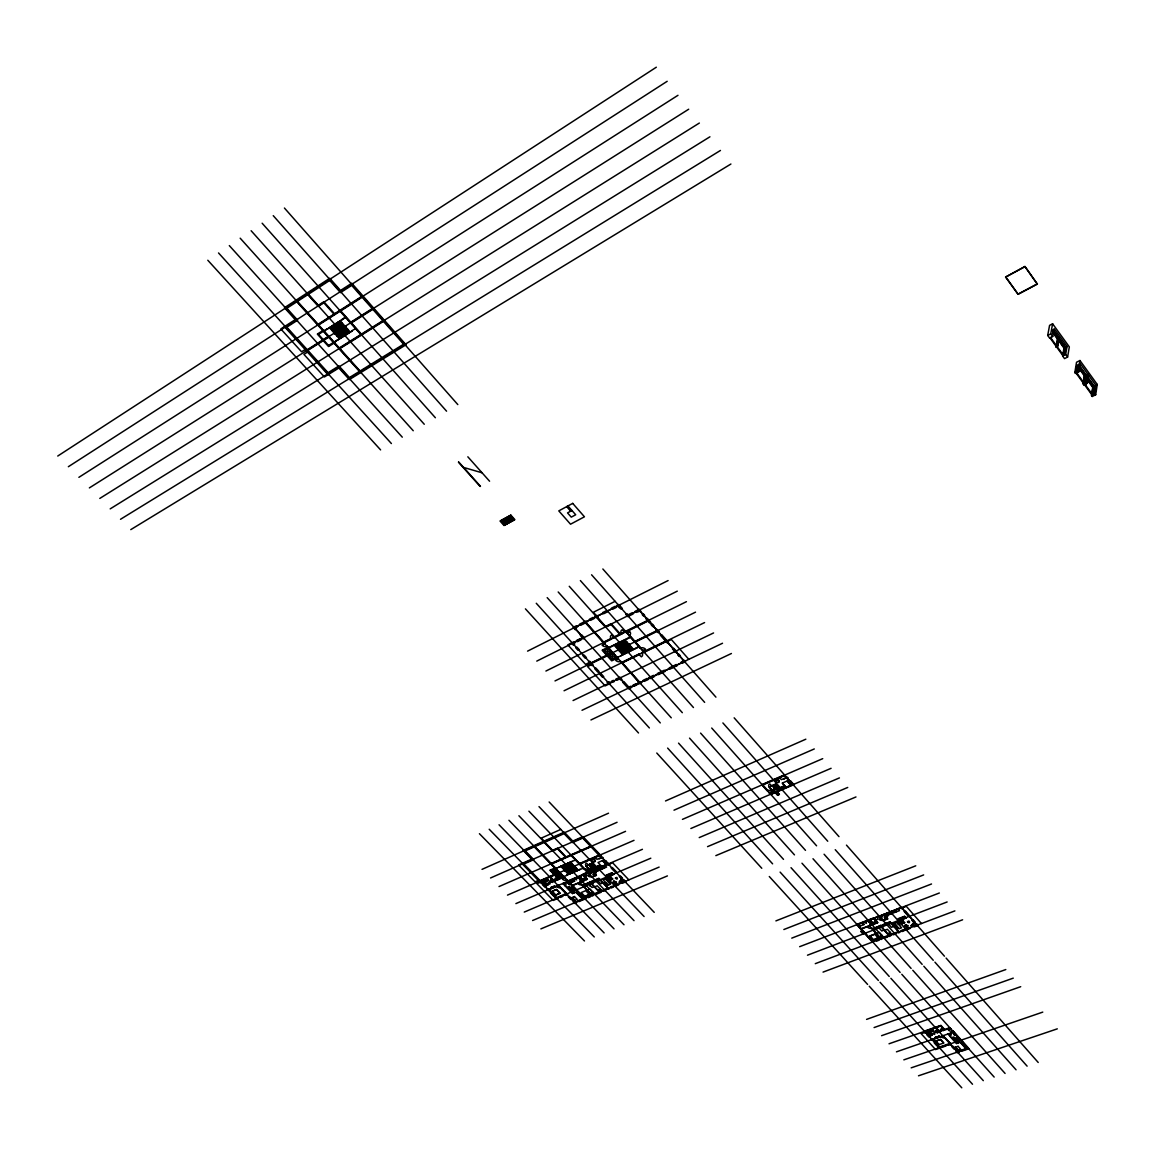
<?xml version="1.0" encoding="UTF-8"?>
<svg xmlns="http://www.w3.org/2000/svg" width="1155" height="1155" viewBox="0 0 1155 1155"><rect width="100%" height="100%" fill="white"/><g stroke="black" fill="none" stroke-linecap="round" stroke-linejoin="round"><path stroke-width="1.5" d="M572.317 890.577L569.198 887.257L567.856 888.137M605.249 883.099L606.62 883.445M893.898 924.26L894.735 923.755M897.55 927.147L896.063 926.772L896.886 926.18M898.532 923.278L897.883 923.639M554.689 873.989L555.266 868.935L551.397 870.61L554.689 873.989L558.544 872.328L555.266 868.935M558.89 878.334L559.482 873.296L555.627 874.956L558.89 878.334L562.759 876.674L559.482 873.296M582.293 898.864L575.811 892.165L572.505 893.58L572.765 891.429L574.151 892.873L571.104 892.136M607.328 654.51L608.079 648.489L603.791 650.597L607.328 654.51L611.616 652.416L608.079 648.489M611.861 659.548L612.626 653.542L608.339 655.636L611.861 659.548L616.149 657.455L612.626 653.542M592.472 892.873L592.616 891.79L590.811 893.566M599.012 865.528L598.723 867.723L597.323 866.25L599.012 865.528L600.412 866.986L597.323 866.25M599.835 889.754L599.979 888.671L598.175 890.462M1087.072 379.591L1092.745 387.416L1091.504 395.429L1092.255 396.454L1095.691 394.765L1094.94 393.725L1096.153 385.712L1088.602 375.26L1085.18 376.978L1083.91 384.947L1087.331 383.243L1088.602 375.26M1095.691 394.765L1097.25 384.456L1079.954 360.519L1076.532 362.251L1074.843 372.459L1075.507 373.383L1078.943 371.65L1080.243 363.709L1076.821 365.442L1075.507 373.383M1092.255 396.454L1093.843 386.16M1087.173 376.501L1094.449 386.564L1093.222 394.577L1094.175 386.189M1085.772 378.667L1084.762 385.048L1085.902 384.485L1086.407 381.294M1086.306 378.58L1085.325 384.774L1092.37 394.476M1086.884 376.126L1085.902 384.485M1087.331 383.243L1086.508 382.103L1087.779 374.119L1080.243 363.709M1083.91 384.947L1083.072 383.806L1084.357 375.837L1079.651 369.34M1084.516 382.565L1085.787 374.595L1084.646 375.158L1083.376 383.142L1084.79 382.955M1078.943 371.65L1078.265 370.741L1079.954 360.519M1067.581 357.068L1069.328 346.904L1052.609 323.79L1049.577 325.364L1047.7 335.441L1049.621 338.097L1052.681 336.509L1054.125 328.67L1067.047 346.543L1065.675 354.426L1067.581 357.068L1064.52 358.613L1062.614 355.985L1064.101 347.511L1065.242 346.919L1064.145 355.206L1065.516 347.309L1052.884 329.854L1065.199 347.135L1064.058 347.727M1057.489 346.63L1058.615 338.372L1056.349 347.222L1057.489 346.63L1058.904 338.762M1056.349 347.222L1057.446 339.166L1058.572 338.588M1056.377 346.659L1057.763 339.007M1056.666 347.049L1058.038 339.397M1052.681 336.509L1050.747 333.853L1052.609 323.79M783.09 786.367L782.628 788.75L781.228 787.176L783.09 786.367L784.49 787.941L781.228 787.176M1037.349 284.101L1024.918 266.473L1005.601 277.07L1018.118 294.308L1037.349 284.101L1024.918 266.473M1018.118 294.308L1005.659 276.81M881.597 936.344L881.871 935.276L879.764 937.037M889.74 933.269L890.014 932.186L887.892 933.962M947.923 1033.999L956.513 1043.543L957.105 1041.55L958.318 1042.907L955.286 1042.171M608.223 881.034L607.689 881.323M610.028 883.777L610.649 883.026M549.939 881.381L550.675 879.807M550.459 881.597L550.978 880.471M552.177 882.29L552.696 881.178M552.696 882.507L553.433 880.918M347.771 329.291L342.299 332.741M605.841 882.637L605.538 883.517M612.829 882.536L613.825 881.034M613.623 882.348L613.969 881.02M615.99 882.088L615.297 883.142L613.68 882.449M615.5 883.82L616.496 882.319M935.016 1031.805L936.012 1030.347L938.625 1031.328L937.687 1032.888M935.507 1032.007L936.214 1030.967M937.181 1032.686L937.889 1031.66M574.223 881.063L569.603 882.29M572.216 890.779L570.628 890.996M631.496 647.147L625.996 649.832M905.491 924.621L904.264 926.108L906.791 927.422L908.162 925.92M905.116 925.92L905.996 924.866M906.791 926.743L907.657 925.675M576.533 868.329L571.581 870.466M956.73 1040.857L954.925 1041.088L952.76 1037.58M895.832 924.982L895.082 925.733L896.396 925.862M606.909 879.922L606.505 880.096M57.75 456.037L656.329 67.207M68.347 466.721L667.186 81.298M317.452 324.685L361.544 296.561M78.887 477.333L677.985 95.302M340.711 310.897L362.15 297.239M322.794 330.633L317.928 333.708L329.146 346.168L334.012 343.107M323.848 330.734L324.743 330.677M345.287 317.12L344.97 317.842M318.52 334.373L323.386 331.283M324.555 330.46L327.298 328.727M342.01 319.386L344.782 317.625M324.136 331.066L345.59 317.452M332.12 329.882L336.654 327.009M337.448 326.504L342.443 323.342M305.165 349.517L301.571 351.784L280.809 328.944L295.232 319.646L284.448 307.721L329.738 278.283L340.537 290.468L351.755 283.249L406.026 344.768L349.359 379.591L338.891 367.997L324.44 376.963L303.924 354.383L307.519 352.116M307.259 349.734L322.649 340.003M323.256 339.613L328.107 336.553M350.788 322.216L372.228 308.659M89.368 487.901L688.698 109.22M307.836 350.384L323.241 340.653M323.848 340.277L328.699 337.202M351.38 322.88L372.82 309.338M336.971 336.105L341.519 333.246M333.882 341.909L334.777 341.851M355.336 328.395L354.715 328.785L355.639 328.727M328.554 345.504L333.42 342.443M334.661 341.721L337.404 339.989M352.044 330.648L354.917 329.002M334.17 342.226L352.246 330.864L337.534 340.119M361.399 334.127L382.839 320.7M99.806 498.426L699.352 123.051M339.296 348.983L383.431 321.364M110.187 508.879L709.935 136.795M858.728 924.505L858.512 925.4L859.984 925.906M120.51 519.288L720.46 150.453M130.775 529.625L730.913 164.024M894.244 923.942L895.443 924.563M462.982 467.255L482.083 472.799M1005.601 277.07L1024.86 266.733M571.97 510.51L567.538 512.892L571.263 517.137L575.695 514.769L567.957 505.948M1018.176 294.049L1037.407 283.827M1047.7 335.441L1050.747 333.853M1050.299 338.285L1051.151 337.303M863.622 924.52L862.366 923.105M1056.06 346.832L1057.2 346.24M1067.047 346.543L1064 348.088L1053.071 332.986M1062.716 355.394L1063.856 354.816M1062.614 355.985L1065.675 354.426M615.095 601.322L593.367 612.265L596.456 615.702M1074.843 372.459L1078.265 370.741M1076.359 373.484L1077.5 372.906L1078.813 364.966M576.547 625.707L573.169 627.396L575.248 629.706M579.565 624.191L585.83 621.044M589.425 619.239L593.093 617.391M594.782 616.539L597.077 615.398M602.564 612.641L606.26 610.778M611.428 608.18L615.254 606.26M616.929 605.422L618.791 604.484L622.372 608.512M527.575 651.131L668.095 580.561M577.125 626.342L617.506 606.072M577.572 626.847L575.421 627.93L576.461 629.085M580.59 625.331L586.856 622.184M590.45 620.379L594.118 618.546M595.807 617.694L598.102 616.539M603.589 613.781L607.285 611.933M612.453 609.335L616.279 607.415M617.954 606.577L621.116 609.133M1085.743 374.841L1084.603 375.418L1079.622 368.532M1084.357 375.837L1087.779 374.119M1083.072 383.806L1086.508 382.103M573.963 641.776L567.827 644.837L585.585 664.37L589.209 662.595M576.417 640.563L580.099 638.715M582.019 637.762L580.272 635.264M632.103 612.814L628.002 614.864L626.934 613.666M635.25 611.255L639.278 609.248L640.65 610.807M574.41 642.267L582.466 638.253M632.55 613.319L635.683 611.76M536.772 661.108L677.292 591.143M574.973 642.902L573.689 643.552L574.627 644.591M577.428 641.675L581.124 639.841M583.03 638.888L584.603 638.109L581.499 634.658M633.128 613.969L627.771 616.626L625.692 614.287M636.261 612.41L639.394 611.428M1097.25 384.456L1093.034 386.752L1091.807 394.75L1092.948 394.187M1094.132 386.434L1093.005 386.997L1086.999 378.71M1092.745 387.416L1096.153 385.712M1091.504 395.429L1094.94 393.725M603.069 642.425L610.894 638.556M613.753 637.156L621.361 633.388M624.234 631.973L647.421 620.524M624.379 632.131L621.736 633.806M545.911 671.041L686.431 601.668M611.399 639.134L604.195 642.685L604.946 643.797L602.102 645.197A3.566 2.642 21 0 0 606.967 646.338M614.258 637.719L621.866 633.965M624.754 632.536L625.765 632.03L626.66 633.027M626.385 631.727L647.926 621.101M626.833 632.954L629.186 635.597M626.905 633.041L629.793 631.612A3.581 2.685 20.6 0 1 629.287 635.409L629.1 635.51M607.227 646.338L618.243 659.029M607.631 647.493L602.737 649.904L612.309 660.53L617.203 658.148M603.242 650.453L608.136 648.056M608.613 647.609L630.197 637.011M608.873 647.897L630.442 637.286M616.568 647.161L621.13 644.923M621.924 644.533L626.948 642.065M591.172 662.826L606.664 655.246M607.285 654.943L612.164 652.546M634.976 641.386L656.516 630.832M555.006 680.93L695.527 612.15M591.678 663.389L607.169 655.809M607.79 655.506L612.67 653.109M635.481 641.949L657.022 631.41M591.216 664.818L587.592 666.579L605.148 685.897L610.807 683.183M620.639 652.445L625.202 650.222M617.189 657.152L618.055 657.137M638.773 646.627L620.812 655.795M611.818 659.981L616.698 657.585M617.449 657.426L639.018 646.916M618.17 658.942L607.155 646.251M640.332 648.128L640.621 647.984A3.566 2.657 20 0 1 645.486 649.254L642.599 650.655M618.517 658.899L615.673 660.285A3.552 2.628 20.5 0 0 620.524 661.425L620.784 661.411M640.404 648.2L642.945 650.611M638.758 654.105L621.838 662.32L620.697 661.324M641.631 652.719L643.407 651.853L642.498 650.828M644.028 651.55L665.569 641.097M564.059 690.762L704.579 622.574M621.722 663.172L639.249 654.668M642.137 653.282L666.074 641.66M667.576 641.343L671.358 639.509L688.813 659.332M609.811 682.071L608.324 681.739M611.486 681.262L613.421 680.338M615.745 679.212L619.903 677.22L621.736 679.241M573.068 700.551L713.573 632.94M612.482 682.374L614.417 681.436M616.741 680.324L619.686 678.909L620.524 679.833M630.789 686.229L628.869 687.138L623.917 681.667M632.998 685.175L635.957 683.76M637.834 682.865L640.462 681.609M643.234 680.281L647.204 678.389M648.951 677.552L653.542 675.357M657.311 673.567L664.37 670.189M669.178 667.908L673.336 665.915M674.246 665.482L676.31 664.5M681.089 662.205L683.081 660.934M582.019 710.282L722.525 643.248M631.352 686.85L681.652 662.84M631.785 687.326L628.638 688.828L622.704 682.244M633.98 686.272L636.954 684.857M638.816 683.962L641.458 682.706M644.23 681.392L648.2 679.501M649.947 678.664L654.524 676.469M658.307 674.679L665.367 671.3M670.16 669.019L674.318 667.041M675.227 666.608L677.306 665.612M682.085 663.331L685.536 661.685L684.338 660.328M590.941 719.955L731.418 653.499M560.81 829.42L541.276 838.111L544.12 841.085M482.025 869.354L608.526 813.192M490.543 877.973L617.073 822.288M665.511 800.964L805.829 739.2M550.603 863.709L590.508 846.283M499.032 886.564L625.562 831.34M674 810.189L814.289 748.945M571.61 855.234L590.985 846.774M554.833 868.084L550.415 870.004L559.323 879.186L563.727 877.28M555.728 868.214L556.522 868.214M550.892 870.48L555.295 868.574M555.974 868.445L575.407 860.013M562.961 867.997L567.062 866.221M567.784 865.904L572.317 863.94M538.331 880.399L535.054 881.814L518.581 864.951L531.69 859.176L523.157 850.398L564.232 832.149L572.765 841.085L582.914 836.624L601.004 855.624M540.121 880.644L554.097 874.595M554.645 874.349L559.049 872.444M579.593 863.55L598.969 855.162M507.478 895.111L634.023 840.335M682.446 819.371L822.721 758.647M540.583 881.121L554.559 875.071M555.107 874.84L559.525 872.935M580.055 864.041L599.445 855.653M762.82 784.952L784.303 775.64M541.103 881.222L546.82 878.753M591.649 859.349L592.385 859.031M785.212 775.943L786.555 777.459M540.194 882.319L536.931 883.734L553.231 900.424L558.341 898.258M541.551 882.709L543.023 884.21M601.192 857.501L596.962 859.32L595.215 857.486M786.05 777.633L781.358 779.654L779.611 777.676M543.24 882.738L546.402 881.381M546.633 881.279L548.538 880.529M566.759 872.545L570.859 870.769M594.753 860.591L594.507 859.565L595.027 860.186M778.889 781.04L778.701 779.943L779.221 780.621M599.127 858.959L599.878 858.699M783.725 779.235L784.534 778.961M594.204 861.962L594.941 861.717M778.181 782.556L779.004 782.267M586.09 865.802L590.667 871.173M588.169 864.907L591.995 863.276L596.962 868.473M773.547 785.414L769.216 787.089L771.728 785.949L769.808 783.927A2.931 2.108 15.8 0 0 769.23 786.858L773.691 792.59M771.468 785.804L775.727 784L780.679 789.587M544.568 884.095L546.098 883.445M586.163 866.062L590.061 864.575M590.609 864.171L591.894 863.608L593.295 865.081L592.01 865.629M589.31 865.109L590.234 866.062M772.695 786.006L774.283 786.743L773.605 787.031M563.698 876.443L563.929 876.674M583.131 868.055L583.362 868.3M558.861 878.695L563.265 876.804M564.391 876.342L566.946 875.346M580.142 869.47L582.726 868.459M557.461 879.691L558.544 879.172M557.706 879.821L555.483 880.63A2.758 1.862 19.6 0 1 555.786 877.973L557.735 879.865L558.775 879.417L549.867 870.235M590.263 866.264L591.273 865.831M593.049 865.008L590.985 864.171M773.619 787.248L774.745 786.772M776.709 785.876L775.727 786.295L774.572 784.981M545.969 885.423L547.571 884.73M787.739 781.256L788.475 780.939M584.473 869.239L586.899 871.39M591.403 866.178L590.306 867.188L592.226 867.03M592.096 865.875L593.785 865.138M767.165 790.54L771.208 794.366M774.861 787.147L773.605 788.273L775.684 788.071M775.64 786.815L777.503 786.006M545.781 886.015L547.845 885.134M565.069 878.074L562.514 879.186A3.248 2.195 19.4 0 0 566.946 880.254L565.012 878.002M789.876 781.213L787.782 778.369M545.579 886.838L547.499 889.191M590.219 868.271L592.515 867.29M773.417 789.442L775.972 788.345M788.981 782.657L789.717 782.339M592.486 867.477L590.465 868.343L592.125 870.235M773.691 789.5L775.929 788.547M593.497 867.333L595.186 866.611M777.026 788.389L778.903 787.58M791.291 782.339L791.911 783.523M604.729 862.669L606.649 863.594M789.471 783.22L790.208 782.902M769.62 792.85L772.146 791.651A3.436 2.469 15.8 0 0 767.425 790.54M790.713 784.62L791.449 784.303M551.368 887.776L554.53 886.318M583.261 874.349L568.015 880.904L567.322 880.182M585.859 873.238L587.447 872.559L586.495 871.563L589.18 870.307A3.263 2.223 19.1 0 0 584.719 869.239M588.01 872.314L607.386 863.998M770.746 793.846L792.229 784.62M583.39 874.479L585.989 873.368M515.895 903.614L642.425 849.3M690.863 828.51L831.095 768.306M549 889.74L558.572 885.64L566.253 893.537M583.737 874.84L563.452 883.849M586.321 873.729L607.848 864.489M771.049 794.438L792.691 785.155L788.504 780.405L782.253 783.104L785.977 787.306M548.842 890.187L551.31 893.118M559.02 885.741L556.869 886.665A2.743 1.862 19.5 0 0 560.623 887.574L560.81 887.589M562.745 883.503L565.387 883.012A2.758 1.862 19.4 0 1 565.069 885.668L572.505 893.58M575.075 878.941L575.941 878.58M584.011 875.129L586.596 874.017L585.614 872.978L583.015 874.09L585.643 876.703A3.248 2.223 19.1 0 0 586.047 873.555M589.873 872.559L590.754 872.184M609.219 864.243L612.612 862.785L628.84 879.865M601.38 867.78L602.794 867.174M578.482 878.45L579.723 877.93M602.116 868.546L603.516 867.939M568.231 883.387L569.227 882.954M568.491 883.488L569.401 884.427M570.108 883.07L574.815 881.048L573.183 879.359M590.133 874.783L588.054 872.978M550.964 891.761L556.421 889.408L560.146 893.234L554.674 895.573M564.939 885.726L563.149 883.864M590.191 874.855L588.01 875.793A2.772 1.891 19 0 0 591.793 876.703L592.024 876.703M595.605 872.833L594.479 873.31L593.511 870.639L595.605 872.833L592.385 871.115L596.456 875.375M778.874 794.337L777.633 794.857L776.781 791.983L778.874 794.337L775.539 792.503L777.864 795.131M594.435 873.671L596.124 872.949L593.555 870.278M569.429 884.615L570.426 884.196M593.194 874.263L594.204 873.83M594.363 875.317L595.403 875.086M566.975 887.473L568.895 886.65L572.851 890.722M572.331 885.351L584.358 880.543M587.159 879.013L586.596 879.59L584.647 877.699A2.758 1.877 19 0 0 584.3 880.355M591.894 876.977L595.677 875.375M572.562 885.596L587.39 879.258L583.087 874.768M554.068 893.551L554.515 895.067L555.31 894.822M572.995 887.054L570.989 886.91L572.173 886.203L572.793 887.069M573.79 887.271L572.144 887.978L574.685 890.62M572.649 888.094L573.746 887.632L574.742 890.26L575.84 889.783L572.649 888.094L574.742 890.26M554.515 896.396L555.642 897.146M582.698 885.163L598.853 878.276L608.122 887.95M611.962 872.689L606.072 875.201L610.562 880.023M582.928 885.409L598.81 878.637L607.833 888.065M606.981 875.331L611.89 873.238L613.666 874.494M590.609 883.012L588.53 883.893L592.01 887.516L594.089 886.621M599.402 879.258L597.308 880.153L600.788 883.777L602.881 882.896M566.528 893.421L556.667 897.608L548.177 888.902M570.917 891.545L574.497 890.014M574.454 890.375L571.148 891.79L565.17 885.611M524.255 912.089L650.799 858.208M699.223 837.592L839.425 777.907M608.223 876.746L611.471 875.36L610.273 873.931M611.717 875.259L613.291 874.58M560.233 897.449L562.803 896.352M565.142 895.356L566.686 895.183M605.74 879.287L606.794 879.071M609.537 878.118L611.096 877.454M576.128 892.497L577.774 891.79M606.952 880.355L607.646 880.211M610.923 879.46L612.857 879.042L610.706 880.052M577.514 893.927L579.175 893.234M587.332 889.971L589.83 888.917L594.464 893.71M594.695 886.852L597.207 885.784L601.842 890.606M608.093 881.539L609.335 881.655M608.05 881.698L609.003 881.453M571.884 897.623L570.974 897.998L573.833 900.828M580.604 894.894L579.334 895.428L580.72 896.858L581.99 896.323M609.306 882.81L610.591 882.954M571.985 898.922L572.808 898.576M609.263 882.969L609.941 882.665M607.819 884.716L606.909 884.86M572.909 899.875L573.732 899.528M599.893 889.393L601.322 890.476L599.373 891.299L598.449 890.346M574.656 900.481L573.761 900.857L569.444 896.424M584.935 896.222L589.166 894.432M586.884 895.63L585.571 896.193L587.563 896.338M587.635 895.313L588.935 894.764M588.314 896.02L589.613 895.472M593.944 893.595L592.01 894.418L591.086 893.45M575.782 901.607L574.309 901.434M577.976 900.683L580.561 899.586M581.499 899.196L608.339 887.849M610.288 887.026L612.381 886.145M613.839 885.524L617.723 883.893M621.462 882.305L623.859 881.294L623.065 880.457M532.585 920.521L659.13 867.087M707.553 846.644L847.727 787.45M576.706 902.56L574.685 903.412L573.212 901.896M578.9 901.622L581.485 900.539M582.423 900.149L585.975 898.648M588.371 897.637L590.494 896.728M592.169 896.035L593.064 895.659M596.298 894.288L598.117 893.522M599.315 893.017L601.062 892.281M603.444 891.27L605.783 890.288M608.108 889.307L609.263 888.816M611.212 887.993L613.305 887.112M614.763 886.491L618.647 884.86M622.386 883.272L625.909 881.785L624.191 879.98M540.872 928.894L667.417 875.909M715.84 855.638L855.971 796.95M775.9 920.896L915.756 865.817M783.855 929.53L923.654 874.913M791.767 938.134L931.522 883.979M857.212 924.231L874.046 917.763M876.919 916.666L878.666 915.987M799.65 946.681L939.347 893.003M874.364 918.124L877.035 916.796M857.039 924.953L874.479 918.254M877.352 917.157L901.117 908.018M864.878 922.325L865.831 921.95M881.236 916.002L882.189 915.641M868.661 921.676L869.6 921.3M868.531 921.849L869.903 921.329M859.176 926.411L864.359 924.433L862.843 922.73M881.02 918.312L878.883 919.221A2.83 1.949 12.9 0 0 882.767 920.16M887.242 916.305L886 916.781L885.279 914.11L887.242 916.305L884.037 914.587L887.849 918.86M884.528 917.734L885.64 917.301M885.914 917.142L887.762 916.435L885.365 913.749M884.788 917.835L886.304 918.528M904.625 911.281L902.618 908.537M885.64 918.99L886.751 918.557M861.24 928.721L877.612 922.455M882.839 920.448L887.011 918.846M861.457 928.952L877.829 922.686L873.801 918.182M883.055 920.694L887.228 919.091L883.431 914.818M862.568 930.641L860.735 931.349L863.117 933.991M861.255 931.464L862.482 931.002L863.218 933.644L864.431 933.168L861.255 931.464L863.218 933.644M869.701 925.805L867.694 927.234A2.815 1.935 13.1 0 0 871.563 928.158L871.823 928.158M872.198 928.591L874.147 930.439A2.815 1.935 13 0 0 874.811 927.783M898.677 931.508L890.029 921.777L883.026 924.736A2.815 1.949 12.9 0 1 882.29 927.335L880.601 925.429L874.985 927.84M904.495 916.262L897.998 918.745L902.171 923.581M872.415 928.837L889.942 922.138L898.359 931.623M904.351 916.81L898.951 918.875L902.459 922.975M908.61 915.323L912.508 919.741M880.789 926.469L878.493 927.35L881.727 930.988L884.037 930.107M890.491 922.773L888.181 923.654L891.429 927.306L893.739 926.425M807.489 955.199L947.143 901.968M900.077 920.29L903.672 918.918M903.932 918.817L906.083 918.066L904.654 916.305M897.32 922.758L898.186 922.686M901.304 921.676L903.037 921.011L900.712 918.196M898.258 924.058L899.283 923.928M902.618 923.018L904.697 922.628M876.53 933.428L879.287 932.374L883.604 937.21M884.658 930.338L887.415 929.284L891.732 934.135M902.329 923.625L904.668 922.73M874.682 934.265L870.018 936.041L873.281 939.665L877.93 937.903M898.734 928.259L897.753 928.403M889.826 932.908L891.212 934.005L889.061 934.814L888.195 933.846M873.945 939.636L876.053 939.679M877.656 938.221L876.212 938.77L876.688 939.448M915.698 923.841L914.529 922.037M874.58 940.343L876.024 939.795M876.847 939.477L878.291 938.928M883.084 937.08L880.933 937.889L880.067 936.922M898.908 931.406L871.996 941.599L856.606 924.476M901.059 930.598L903.369 929.717M904.986 929.111L909.274 927.494M913.388 925.935L916.045 924.938L915.294 924.087M815.286 963.674L954.896 910.891M876.732 941.094L879.071 940.199M880.904 939.506L881.9 939.131M885.466 937.788L887.473 937.023M888.801 936.532L890.736 935.795M893.349 934.814L895.933 933.832M898.503 932.865L899.774 932.388M901.925 931.565L904.235 930.699M905.852 930.093L910.126 928.461M914.255 926.902L918.153 925.444L916.536 923.61M823.053 972.106L962.606 919.784M866.568 1019.389L1005.803 969.55M874.09 1027.56L1013.267 978.141M881.583 1035.688L1020.702 986.688M889.032 1043.788L941.137 1025.582M925.372 1031.386L940.733 1026.03M932.172 1029.293L925.891 1031.487L929.847 1035.992M926.801 1031.617L932.027 1029.798M924.794 1032.483L921.199 1033.739L935.55 1049.549L941.152 1047.628M927.869 1032.945L931.349 1031.733M931.609 1031.646L933.688 1030.982M929.039 1034.23L930.713 1033.638M944.631 1029.466L949.468 1027.777L950.883 1029.105M944.227 1029.899L939.694 1031.487L936.2 1027.603M943.303 1030.534L941.57 1028.73A2.729 1.805 11.6 0 0 940.849 1031.198L939.607 1031.819L935.897 1027.719M943.187 1030.52L944.429 1030.13L940.314 1025.568L924.953 1030.939L926.584 1032.729M949.886 1028.239L945.035 1029.928L940.921 1025.351M930.295 1035.486L932.056 1034.866M930.006 1036.035L932.273 1035.241L930.93 1033.696M951.085 1028.932L948.342 1029.986A3.22 2.137 11.4 0 0 952.76 1031.054L953.005 1031.069M896.453 1051.844L953.972 1031.906M932.778 1039.558L943.303 1035.905L950.045 1043.384M948.298 1034.346L950.724 1033.595A2.729 1.805 11.5 0 1 950.002 1036.049M953.626 1033.985L954.709 1033.61M953.871 1034.086L954.665 1034.981M934.496 1041.449L940.502 1039.385L943.779 1042.994L937.773 1045.073M949.872 1036.107L955.387 1041.853L959.011 1040.597M954.68 1035.154L955.763 1034.779M951.706 1037.767L953.828 1037.031L957.293 1040.886M957.278 1036.685L956.008 1037.58L958 1037.479M937.831 1044.625L938.539 1044.38L937.6 1043.21M958.794 1037.71L956.975 1038.331L959.213 1040.828M957.481 1038.446L958.693 1038.042L959.314 1040.496L960.527 1040.078L957.481 1038.446L959.314 1040.496M950.348 1043.283L939.535 1047.008L932.056 1038.749M955.185 1041.622L959.112 1040.265M942.928 1046.574L940.849 1047.282M945.7 1045.419L948.327 1044.712M899.644 924.996L899.962 924.938M903.831 1059.857L1042.763 1012.112M943.231 1046.906L946.061 1045.939M948.63 1045.058L950.262 1044.928M956.513 1043.543L960.137 1042.286L965.84 1048.625M960.411 1042.604L962.231 1041.969M961.639 1043.961L963.458 1043.34M954.275 1047.628L955.257 1047.282M955.171 1048.495L956.08 1048.191M955.979 1049.404L956.889 1049.087M964.569 1046.574L965.522 1046.242L964.512 1045.116M956.715 1050.328L957.697 1049.996L955.416 1047.325M958.693 1051.064L957.206 1050.877M961.104 1050.227L963.949 1049.26M964.959 1048.913L968.251 1047.802L954.189 1032.137L948.616 1034.331M911.18 1067.841L968.655 1048.249M959.199 1051.628L961.408 1050.574M964.454 1049.823L965.176 1049.289M959.502 1051.96L957.293 1052.71L955.994 1051.281M961.913 1051.137L964.757 1050.169M965.782 1049.823L969.074 1048.697M918.499 1075.796L1057.301 1028.845M953.005 1037.493L956.773 1040.641M894.418 924.808L895.298 924.621M604.744 882.564L604.238 882.189M897.868 928.562L898.59 928.317M603.791 650.597L611.616 652.416M608.339 655.636L616.149 657.455M885.582 913.98L888.744 914.746L887.444 913.273L886.896 915.453L899.485 910.631L898.186 909.144M593.785 870.524L596.875 871.26L595.475 869.802L595.186 871.982L606.592 867.087L605.191 865.629M551.397 870.61L558.544 872.328M555.627 874.956L562.759 876.674M936.358 1030.953L937.831 1031.545M935.752 1032.18L936.849 1032.628M550.82 879.778L553.361 880.817M551.123 880.442L552.624 881.063M550.718 881.785L551.859 882.247M614.648 881.352L615.759 881.886M612.886 882.651L615.355 883.835M906.329 924.938L907.426 925.473M905.174 926.036L906.632 926.758M564.68 864.662L569.444 867.78M573.963 872.011L569.458 869.08M568.895 869.036L573.66 872.141M618.878 642.974L624.047 646.526M618.546 643.147L623.714 646.699M623.411 648.056L628.58 651.593M623.079 648.215L628.248 651.767M339.065 330.908L344.869 334.993M334.084 324.757L339.902 328.843M333.752 324.974L339.556 329.045M573.501 879.937L569.429 881.178L569.372 882.059M479.426 833.708L584.473 940.964M545.203 879.966L546.431 881.222M543.557 880.673L546.113 883.286M546.301 883.503L547.86 885.019M545.824 885.38L541.984 881.453L546.763 879.287L548.206 880.659M541.089 881.323L545.622 885.986M551.686 892.151L552.783 893.291M541.955 882.536L523.879 863.998L533.74 859.667L525.207 850.889L564.059 833.65L572.591 842.573L582.726 838.111L602.145 858.497M543.428 884.037L545.911 886.592M489.2 829.247L594.276 936.95M521.843 863.507L540.872 883.012M542.345 884.513L544.828 887.054M547.08 889.379L548.091 890.404M550.906 893.291L554.025 896.497M554.963 897.435L556.508 899.023M555.598 880.731L554.414 880.947L550.444 876.862M572.028 897.652L574.67 900.366M555.31 880.572L554.371 881.308L550.17 876.977M558.616 885.279L567.784 894.721M499.047 824.771L604.123 932.908M568.347 896.886L570.873 899.5M546.965 878.782L548.553 880.413M585.874 897.348L581.239 892.555L585.672 890.678L590.292 895.472M534.837 846.615L551.152 863.478M556.739 869.239L551.628 863.954L571.046 855.48L584.329 869.296M559.078 871.664L565.156 877.944M568.491 881.381L584.488 897.926M556.595 869.296L558.933 871.722M508.951 820.267L614.027 928.851M534.289 846.86L556.176 869.484M558.529 871.895L560.045 873.469M562.384 875.894L564.607 878.175M566.773 880.428L583.939 898.157M580.46 895.125L581.615 896.309L579.593 895.486M568.477 883.633L569.198 884.369M568.202 883.517L569.242 884.586M578.886 876.919L579.723 877.786M566.268 863.969L569.79 867.622L565.228 864.705M570.483 868.358L573.992 871.996M579.464 877.771L577.861 877.699L578.381 878.233M582.928 881.164L580.979 879.258A2.758 1.877 19.1 0 0 580.647 881.929M544.799 842.183L552.624 850.311L557.62 848.102L566.123 856.938M518.913 815.748L624.003 924.765M544.236 842.443L552.538 851.047L557.547 848.838L565.56 857.183M566.08 865.586L568.563 868.156M570.296 869.96L572.779 872.53M577.457 877.526L578.294 878.406M564.434 864.777L567.957 868.416M568.664 869.152L572.173 872.79M563.828 865.037L567.35 868.69M568.043 869.412L571.552 873.05M580.027 882.406L578.294 883.835A2.758 1.877 19.1 0 0 582.062 884.744M591.966 894.764L581.99 884.773L591.692 894.894M563.221 865.297L566.73 868.95M567.437 869.672L570.945 873.31M575.869 878.421L576.648 879.865L574.887 878.84M580.2 882.925L582.25 884.759M562.601 865.571L566.123 869.21M566.831 869.946L570.339 873.57M561.994 865.831L565.517 869.47M566.224 870.206L569.733 873.844M561.388 866.091L564.91 869.744M565.604 870.466L569.112 874.104M560.781 866.366L564.304 870.004M564.997 870.726L568.505 874.364M559.006 867.131L572.331 861.341M592.371 881.092L592.544 881.265A2.758 1.877 18.9 0 1 592.14 883.864L590.191 881.972M590.292 882.276L599.33 891.66M570.556 862.121L574.064 865.774M574.771 866.495L578.28 870.148M582.799 874.898L586.884 879.128M590.017 882.391L599.041 891.775M569.935 862.381L573.457 866.033M574.165 866.77L577.673 870.408M569.328 862.641L572.837 866.308M573.544 867.03L577.052 870.682M568.708 862.915L572.23 866.568M572.938 867.304L576.446 870.942M568.101 863.175L571.624 866.827M572.317 867.564L575.825 871.202M589.541 885.336L590.09 886.188M567.495 863.449L571.003 867.102M571.711 867.824L575.219 871.476M579.839 876.515L583.679 880.5M579.565 876.631L583.405 880.615M566.874 863.709L570.397 867.362M571.104 868.084L574.613 871.736M589.988 864.07L594.998 869.311M589.931 864.431L594.724 869.426M592.688 867.521L594.464 869.369M591.302 866.293L592.024 867.058M589.021 865.138L590.075 866.221M590.191 868.416L592.111 870.422M591.88 871L596.182 875.49M591.822 871.361L595.908 875.62L591.721 876.732M586.018 865.831L590.941 871.058M594.06 874.104L594.969 875.057M593.165 874.393L594.204 875.476M590.681 872.025L591.461 873.483L589.7 872.444M571.133 854.743L584.878 869.065M587.058 871.318L588.473 872.805M528.918 811.185L634.023 920.65M601.741 866.423L598.016 862.511L603.646 860.071L608.627 865.297M608.584 874.638L611.125 877.295M611.313 877.497L612.525 878.767M606.967 875.432L610.778 879.417M598.68 868.416L600.08 869.888M538.995 806.609L644.1 916.521M597.005 869.138L598.406 870.61M590.263 863.94L595.287 869.195M602.419 857.111L603.271 858.006M605.682 860.533L606.794 861.702M607.718 862.669L609.753 864.821M612.309 867.492L616.178 871.563M620.437 876.024L622.531 878.233M549.145 801.989L654.235 912.363M611.168 867.983L615.052 872.039M619.297 876.501L621.404 878.71M603.805 860.605L604.917 861.76M602.982 860.966L604.079 862.121M604.715 862.785L605.826 863.94M602.462 860.706L606.014 864.445M612.107 872.732L613.68 874.378M207.799 260.25L380.601 449.901M525.424 608.858L638.513 732.977M656.776 753.031L761.78 868.271M769.288 876.515L867.593 984.421M869.253 986.226L961.783 1087.793M932.186 1029.827L933.327 1031.097M943.577 1042.965L940.459 1039.514L935.925 1041.074L939.058 1044.524M930.309 1030.39L931.392 1031.588M928.505 1031.025L930.757 1033.508M936.07 1041.536L937.037 1042.604M926.772 1031.718L930.15 1035.443M935.189 1041.839L936.156 1042.907M936.719 1043.528L937.687 1044.596M576.937 647.147L579.276 649.716M584.17 655.116L586.437 657.614M589.7 661.209L593.107 664.962M595.879 668.023L598.969 671.43M601.163 673.856L603.747 676.7M927.869 1034.144L930.064 1036.569M218.526 252.945L391.401 443.549M536.267 603.271L649.37 727.953M667.633 748.093L772.608 863.839M780.116 872.112L878.378 980.451M880.038 982.27L972.51 1084.242M284.404 326.62L328.034 374.725M571.451 643.032L573.414 645.183M575.724 647.738L578.063 650.323M582.972 655.722L585.224 658.206M588.487 661.815L591.894 665.554M594.666 668.615L597.756 672.022M599.95 674.433L602.535 677.278M607.111 682.331L608.772 684.15M923.755 1031.357L925.386 1033.148M926.671 1034.562L928.865 1036.973M930.858 1039.168L931.739 1040.15M934.222 1042.878L936.965 1045.91M937.788 1046.805L939.145 1048.321M943.39 1035.573L941.368 1036.843A2.729 1.805 11.6 0 0 945.122 1037.739L951.46 1044.51M952.918 1046.127L956.802 1050.299M575.926 629.36L580.965 634.932M621.202 679.501L623.382 681.912M229.311 245.596L402.286 437.168M547.181 597.64L660.285 722.9M678.548 743.127L783.509 859.363M791.016 867.679L889.235 976.466M890.88 978.299L983.309 1080.661M951.72 1046.545L953.943 1049.014M932.316 1029.336L933.716 1030.881M297.47 301.383L318.058 324.295M339.902 348.608L360.042 371.015M586.105 622.559L603.69 642.122M622.343 662.883L639.552 682.042M857.645 924.722L872.603 941.368M952.933 1030.996L953.77 1031.675M240.182 238.19L413.245 430.743M558.183 591.981L671.272 717.818M689.535 738.132L794.467 854.873M801.974 863.218L900.149 972.452M901.795 974.3L994.166 1077.066M296.849 301.773L359.436 371.39M585.484 622.863L604.671 643.941M620.423 661.469L638.946 682.331M952.658 1031.083L967.645 1048.004M953.568 1034.115L954.492 1035.125M317.322 334.098L328.54 346.543M602.116 650.193L611.702 660.833M870.509 925.444L870.35 925.271A2.815 1.935 13 0 1 871.058 922.672L872.891 924.577M332.813 325.566L337.246 330.518M338.126 331.514L342.559 336.452M505.414 518.075L509.456 522.58M617.593 643.609L621.376 647.84M622.141 648.677L625.909 652.907M871.707 928.115L880.846 938.25M332.135 325.984L336.567 330.936M337.462 331.933L341.88 336.87M504.735 518.451L508.777 522.955M616.914 643.941L620.697 648.172M621.462 649.009L625.23 653.225M865.774 921.791L866.423 923.249L864.691 922.21M869.816 926.324L871.563 928.259M871.448 928.201L880.543 938.365M331.456 326.417L335.903 331.37M336.784 332.351L341.201 337.289M504.056 518.812L508.099 523.316M616.236 644.273L620.033 648.504M620.784 649.341L624.552 653.557M611.356 638.932L614.128 637.56M330.792 326.851L335.224 331.788M336.105 332.784L340.537 337.722M503.392 519.187L507.42 523.691M615.557 644.606L619.354 648.836M620.105 649.673L623.888 653.889M879.013 938.943L874.682 934.121L869.802 935.983L874.118 940.791M502.714 519.548L506.742 524.052M330.113 327.269L334.546 332.221M335.441 333.203L339.859 338.141M614.893 644.938L618.676 649.168M619.427 650.005L623.209 654.221M502.035 519.923L506.078 524.413M329.449 327.702L333.882 332.64M334.762 333.636L339.18 338.559M614.215 645.27L617.997 649.5M618.748 650.337L622.531 654.553M501.357 520.284L505.399 524.789M500.678 520.66L504.721 525.15M327.486 328.93L342.198 319.603M638.888 654.264L641.314 656.834A3.566 2.657 20.1 0 0 641.834 653.08M874.176 917.893L876.284 920.131A3.321 2.296 13 0 0 877.064 916.983M334.575 313.77L323.848 301.744L318.332 305.295L308.443 294.251M620.307 633.907L611.154 623.657L605.595 626.429L597.164 617.001M880.471 925.429L888.975 935.175M340.234 320.859L344.666 325.826M345.547 326.822L349.979 331.774M625.057 639.942L628.84 644.187M629.605 645.024L633.373 649.254M333.968 314.16L323.833 302.812L318.318 306.364L307.836 294.655M619.686 634.225L611.053 624.537L605.494 627.309L596.558 617.319M873.498 918.312L877.309 922.571M880.226 925.848L888.657 935.29M876.732 922.787L875.115 921.113A2.815 1.949 13 0 0 874.451 923.783M339.556 321.278L343.988 326.259M344.883 327.24L349.301 332.207M624.379 640.274L628.161 644.519M628.926 645.356L632.695 649.586M338.877 321.711L343.309 326.677M344.204 327.674L348.622 332.626M623.7 640.606L627.483 644.851M628.248 645.688L632.016 649.919M338.198 322.144L342.645 327.11M343.526 328.092L347.944 333.044M623.021 640.938L626.804 645.183M627.569 646.02L631.337 650.251M510.164 515.491L514.192 520.01M337.52 322.563L341.967 327.529M342.847 328.525L347.28 333.477M622.343 641.27L626.126 645.515M626.891 646.352L630.659 650.583M509.485 515.866L513.513 520.371M336.856 322.996L341.288 327.962M342.169 328.958L346.601 333.896M621.664 641.602L625.447 645.847M626.212 646.685L629.98 650.915M870.191 919.9L873.772 923.913M508.806 516.227L512.834 520.746M869.874 920.03L873.469 924.029M336.177 323.429L340.61 328.381M341.505 329.377L345.923 334.329M620.986 641.949L624.768 646.179M625.519 647.017L629.302 651.247M508.128 516.603L512.156 521.107M869.138 920.304L869.917 921.185M335.499 323.848L339.931 328.814M340.826 329.81L345.244 334.748L339.714 330.922M620.307 642.281L624.09 646.511M624.841 647.349L628.623 651.579M869.643 921.156L868.445 921.618M458.723 461.986L480.466 486.298M458.42 462.173L480.162 486.472M507.449 516.964L511.477 521.482M251.126 230.726L424.275 424.26M569.242 586.292L682.331 712.693M700.58 733.107L805.497 850.354M812.99 858.742L911.122 968.424M912.782 970.272L1005.081 1073.443M506.771 517.339L510.813 521.843M335.455 326.172L338.588 329.666M340.783 332.12L343.901 335.6M620.062 644.187L622.733 647.175M624.61 649.269L627.266 652.243M614.027 637.603L611.674 634.976A3.566 2.671 20.9 0 0 611.197 638.758M867.564 920.91L868.343 921.791M333.477 325.132L337.91 330.099M338.805 331.081L343.223 336.018M506.092 517.7L510.135 522.219M618.272 643.277L622.054 647.507M622.819 648.345L626.588 652.575M884.744 917.98L885.423 918.745M884.47 917.864L885.452 918.947M882.131 915.482L882.68 916.983L881.048 915.901M340.119 310.233L361.991 334.791M625.88 631.164L627.281 632.723M629.634 635.365L640.794 647.897M643.118 650.525L644.533 652.113M767.627 790.352L762.343 784.418L783.841 775.12L787.003 778.701M879.72 916.247L900.683 907.527L901.838 908.841M879.561 916.305L883.373 920.578M262.142 223.218L435.377 417.749M580.373 580.561L693.462 707.539M711.711 728.04L816.585 845.807M824.078 854.224L922.166 964.367M923.812 966.23L1016.068 1069.804M629.013 635.669L640.173 648.2M761.723 784.693L767.007 790.612M769.172 793.037L770.125 794.12M624.61 632.377L622.155 629.778A3.581 2.685 20.7 0 0 621.664 633.59M467.833 456.803L489.576 481.216M273.244 215.653L446.566 411.18M591.577 574.786L704.651 702.356M722.9 722.943L827.745 841.23M835.238 849.69L933.269 960.296M934.929 962.158L1027.113 1066.152M889.133 912.623L890.447 914.096M773.807 784.736L778.802 790.381M773.489 784.88L778.499 790.525M773.417 785.27L778.181 790.655M776.146 788.591L777.921 790.583M774.745 787.277L775.467 788.1M772.377 786.05L773.417 787.219M776.867 791.579L779.423 794.467L777.56 795.261L775.005 792.388M773.662 789.659L775.337 791.55M773.388 789.601L775.294 791.753M883.517 914.457L887.531 918.976M769.086 786.829L773.994 792.46M904.509 916.839L905.708 918.211M902.575 917.489L903.715 918.774M895.414 910.385L896.41 911.512L894.548 912.233L893.551 911.107M782.469 783.133L786.021 787.147M903.253 921.069L904.394 922.354M890.996 911.916L892.295 913.374M921.459 923.538L906.329 906.343L902.589 907.787L903.095 908.364M643.508 614.041L644.634 615.312M647.291 618.315L650.727 622.227M652.416 624.133L654.062 626.01M657.036 629.388L659.39 632.059M661.714 634.687L668.514 642.382M673.712 648.287L676.859 651.853M678.895 654.163L680.396 655.867M787.407 777.2L788.259 778.167M790.655 780.881L791.753 782.137M792.691 783.191L793.947 784.606M905.462 911.05L909.072 915.15M913.042 919.64L914.991 921.863M640.101 611.082L683.789 660.602M284.419 208.03L457.813 404.582M602.852 568.982L715.927 697.144M734.161 717.832L838.978 836.624M846.456 845.128L944.443 956.196M946.089 958.058L1038.215 1062.47M642.252 614.677L643.378 615.933M646.02 618.936L649.471 622.848M651.16 624.754L652.806 626.616M655.78 629.995L658.133 632.666M660.458 635.293L667.258 642.989M672.455 648.893L675.603 652.46M677.639 654.769L679.14 656.473M904.221 911.526L907.83 915.626M911.786 920.116L913.749 922.325M788.634 780.968L789.731 782.224M790.367 782.946L791.464 784.187M787.71 781.372L788.822 782.614M789.442 783.335L790.554 784.577M787.176 781.098L790.727 785.126M566.686 506.626L570.7 511.203M567.322 506.28L571.335 510.856M1076.936 373.195L1083.939 382.854L1085.18 375.13L1079.203 366.871M1050.862 337.996L1056.941 346.37L1058.327 338.718L1053.288 331.759M1050.011 337.895L1063.004 355.783L1064.39 347.9L1052.768 331.86M1079.81 366.337L1086.061 374.985L1084.487 384.673L1092.081 395.14L1093.323 387.127L1087.028 378.45M1080.604 367.868L1084.675 373.498M1088.746 379.129L1092.818 384.745M1087.562 378.421L1093.568 386.723M1077.673 365.529L1076.085 373.094L1083.65 383.532L1084.935 375.548L1079.665 368.286M585.094 884.355A2.758 1.877 19.1 0 1 584.762 887.011M615.427 878.103C618.185 881.453 617.896 875.548 615.427 878.103M907.512 921.762C910.559 925.025 909.837 918.961 907.512 921.762M932.894 1033.465C935.637 1036.569 935.391 1030.895 932.894 1033.465M548.177 883.084C550.762 886.506 550.805 880.673 548.177 883.084M593.222 866.654L593.93 866.914L593.266 866.597M593.367 865.557L594.074 865.817L593.41 865.499M598.117 869.932L598.824 870.191L598.16 869.859M598.261 868.834L598.969 869.094L598.304 868.777M1064.636 347.424L1063.293 355.105L1057.229 346.76L1058.601 339.108L1064.636 347.424M776.781 787.652L777.517 787.927L776.781 787.652M777.012 786.468L777.763 786.728L777.012 786.468M890.216 913.417L890.938 913.677L890.274 913.345M890.505 912.32L891.212 912.58L890.505 912.32M961.436 1043.34L962.144 1043.514L961.436 1043.34M961.74 1042.344L962.447 1042.517L961.74 1042.344M621.289 879.345L618.993 882.247L619.816 882.68L622.112 879.778L621.289 879.345M621.462 879.764L619.542 882.203L621.563 879.807M913.562 922.961L910.804 925.862L911.613 926.296L914.37 923.394L913.562 922.961M913.692 923.379L911.382 925.819L913.793 923.437M329.709 280.448L286.859 308.27L297.629 320.195L286.786 327.168L328.078 372.69L338.935 365.947L349.416 377.555L403.615 344.219L351.712 285.415L340.494 292.619L329.709 280.448M340.104 311.287L318.65 324.959L339.325 347.958L360.779 334.517L340.104 311.287M344.926 325.667L333.622 332.799L334.502 333.795L345.807 326.648L344.926 325.667M510.842 515.116L500.014 521.02L504.042 525.525L514.87 519.635L510.842 515.116M572.707 503.378L558.789 510.885L570.527 524.211L584.444 516.79L572.707 503.378M629.1 644.057L617.737 649.615L618.488 650.467L629.865 644.909L629.1 644.057M574.295 865.673L564.059 870.105L564.766 870.827L575.002 866.394L574.295 865.673M776.449 779.38L775.64 779.726L776.463 779.437M593.439 859.205L591.403 860.085L593.093 861.875L595.143 860.995L593.439 859.205M777.575 779.567L775.308 780.549L777.012 782.455L779.264 781.487L777.575 779.567M588.415 865.037L586.163 865.86A2.786 1.906 19.1 0 1 586.495 863.16L588.415 865.037M775.583 784.361L774.153 784.981L775.554 786.555L776.983 785.934L775.583 784.361M580.07 869.383L566.744 875.129L580.07 869.383M554.573 885.928L550.747 887.574L555.151 886.52L554.573 885.928M602.708 866.885L601.019 867.607L602.087 868.719L603.776 867.997L602.708 866.885M556.392 889.567L552.278 891.328L555.829 894.966L559.944 893.205L556.392 889.567M605.35 878.883L603.141 879.821L608.252 885.163L610.461 884.225L605.35 878.883M574.439 896.54L572.245 897.464L575.017 900.323L577.226 899.399L574.439 896.54M895.472 910.689L893.912 911.281L896.15 911.454L895.472 910.689M896.8 922.412L894.36 923.336L899.139 928.721L901.579 927.797L896.8 922.412M939.116 1036.107L934.9 1037.565L939.621 1036.67L939.116 1036.107M939.015 1036.468L935.463 1037.695L939.015 1036.468M958.073 1046.315L955.661 1047.152L958.101 1049.852L960.512 1049.029L958.073 1046.315M964.699 1044.9L963.299 1045.376L964.526 1046.733L965.912 1046.257L964.699 1044.9"/></g></svg>
